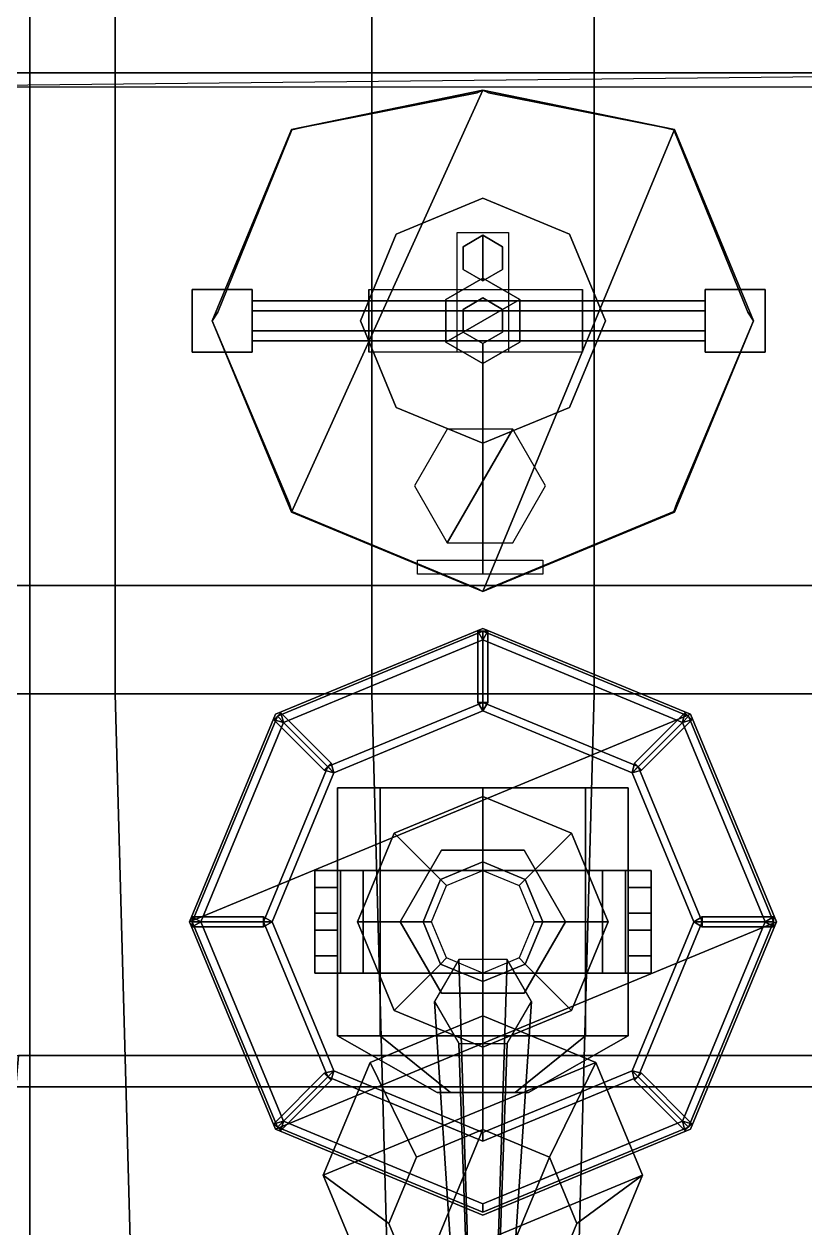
# Model space of a CAD drawing. Header units: millimetres. Extents: x -4.4 to 4.4, y -34.7 to 40.8.
# Drawn here: x -1.61 to 1.13, y 0.005 to 4.232 of the extents above; entities that cross this region are included whole.
import ezdxf

# ---------------------------------------------------------------- set-up
doc = ezdxf.new("R2010")
doc.units = ezdxf.units.MM
doc.layers.add('railings', color=6, linetype='Continuous')
doc.layers.add('superstructure', color=3, linetype='Continuous')

msp = doc.modelspace()

# ---------------------------------------------------------------- linework, layer by layer
for points in [[(-1.59, 9.69, 4.37), (-3.01, 9.69, 4.32), (-3.01, 1.88, 4.2), (-1.59, 1.88, 4.29)], [(-2.04, 9.69, -2.19), (-1.29, 9.69, -2.41), (-1.29, 1.88, -2.41), (-2.56, 1.88, -2.19)], [(-1.59, 1.88, 4.29), (1.59, 1.88, 4.29), (1.59, 9.69, 4.37), (-1.59, 9.69, 4.37)], [(-1.29, 9.69, -2.41), (-0.39, 9.69, -2.54), (-0.39, 1.88, -2.54), (-1.29, 1.88, -2.41)], [(0.39, 1.88, -2.54), (-0.39, 1.88, -2.54), (-0.39, 9.69, -2.54), (0.39, 9.69, -2.54)], [(1.29, 1.88, -2.41), (0.39, 1.88, -2.54), (0.39, 9.69, -2.54), (1.29, 9.69, -2.41)], [(-1.59, 1.88, 4.29), (-3.01, 1.88, 4.2), (-3.01, -2.51, 4.16), (-1.59, -2.51, 4.25)], [(-2.56, 1.88, -2.19), (-1.29, 1.88, -2.41), (-1.17, -2.51, -2.41), (-2.35, -2.51, -2.19)], [(-1.59, -2.51, 4.25), (1.59, -2.51, 4.25), (1.59, 1.88, 4.29), (-1.59, 1.88, 4.29)], [(-1.29, 1.88, -2.41), (-0.39, 1.88, -2.54), (-0.27, -2.51, -2.54), (-1.17, -2.51, -2.41)], [(-0.39, 1.88, -2.54), (0.39, 1.88, -2.54), (0.27, -2.51, -2.54), (-0.27, -2.51, -2.54)], [(1.17, -2.51, -2.41), (0.27, -2.51, -2.54), (0.39, 1.88, -2.54), (1.29, 1.88, -2.41)]]:
    msp.add_3dface(points)
at = {"layer": 'railings'}
for points in [[(-0.02, 3.99, 10.58), (-0.02, 3.99, 10.61), (-0.63, 3.87, 10.61), (-0.63, 3.87, 10.58)], [(-0.63, 3.87, 10.58), (-0.63, 3.87, 10.61), (-0.02, 3.99, 10.61), (-0.02, 3.99, 10.58)], [(-0.63, 3.87, 10.23), (-0.63, 3.87, 10.26), (-0.02, 3.99, 10.26), (-0.02, 3.99, 10.23)], [(-0.02, 3.99, 10.23), (-0.02, 3.99, 10.26), (-0.63, 3.87, 10.26), (-0.63, 3.87, 10.23)], [(-0.02, 3.99, 9.64), (0, 4, 9.64), (0, 4, 10.61), (-0.02, 3.99, 10.61)], [(-0.02, 3.99, 10.61), (0, 4, 10.61), (0, 4, 9.64), (-0.02, 3.99, 9.64)], [(0.02, 3.99, 10.61), (0, 4, 10.61), (0, 4, 9.64), (0.02, 3.99, 9.64)], [(0.02, 3.99, 9.64), (0, 4, 9.64), (0, 4, 10.61), (0.02, 3.99, 10.61)], [(0.02, 3.99, 10.23), (0.02, 3.99, 10.26), (0.63, 3.87, 10.26), (0.63, 3.87, 10.23)], [(0.63, 3.87, 10.23), (0.63, 3.87, 10.26), (0.02, 3.99, 10.26), (0.02, 3.99, 10.23)], [(0.63, 3.87, 10.58), (0.63, 3.87, 10.61), (0.02, 3.99, 10.61), (0.02, 3.99, 10.58)], [(0.02, 3.99, 10.58), (0.02, 3.99, 10.61), (0.63, 3.87, 10.61), (0.63, 3.87, 10.58)], [(-0.93, 3.22, 10.58), (-0.93, 3.22, 10.61), (-0.67, 3.86, 10.61), (-0.67, 3.86, 10.58)], [(-0.67, 3.86, 10.58), (-0.67, 3.86, 10.61), (-0.93, 3.22, 10.61), (-0.93, 3.22, 10.58)], [(-0.67, 3.86, 10.23), (-0.67, 3.86, 10.26), (-0.93, 3.22, 10.26), (-0.93, 3.22, 10.23)], [(-0.93, 3.22, 10.23), (-0.93, 3.22, 10.26), (-0.67, 3.86, 10.26), (-0.67, 3.86, 10.23)], [(-0.67, 3.86, 10.61), (-0.63, 3.87, 10.61), (-0.63, 3.87, 9.64), (-0.67, 3.86, 9.64)], [(-0.67, 3.86, 9.64), (-0.63, 3.87, 9.64), (-0.63, 3.87, 10.61), (-0.67, 3.86, 10.61)], [(0.67, 3.86, 9.64), (0.63, 3.87, 9.64), (0.63, 3.87, 10.61), (0.67, 3.86, 10.61)], [(0.67, 3.86, 10.61), (0.63, 3.87, 10.61), (0.63, 3.87, 9.64), (0.67, 3.86, 9.64)], [(0.93, 3.22, 10.23), (0.93, 3.22, 10.26), (0.67, 3.86, 10.26), (0.67, 3.86, 10.23)], [(0.67, 3.86, 10.23), (0.67, 3.86, 10.26), (0.93, 3.22, 10.26), (0.93, 3.22, 10.23)], [(0.67, 3.86, 10.58), (0.67, 3.86, 10.61), (0.93, 3.22, 10.61), (0.93, 3.22, 10.58)], [(0.93, 3.22, 10.58), (0.93, 3.22, 10.61), (0.67, 3.86, 10.61), (0.67, 3.86, 10.58)], [(-0.95, 3.19, 9.64), (-0.93, 3.22, 9.64), (-0.93, 3.22, 10.61), (-0.95, 3.19, 10.61)], [(-0.95, 3.19, 10.61), (-0.93, 3.22, 10.61), (-0.93, 3.22, 9.64), (-0.95, 3.19, 9.64)], [(0.95, 3.19, 10.61), (0.93, 3.22, 10.61), (0.93, 3.22, 9.64), (0.95, 3.19, 9.64)], [(0.95, 3.19, 9.64), (0.93, 3.22, 9.64), (0.93, 3.22, 10.61), (0.95, 3.19, 10.61)], [(-0.95, 3.19, 10.58), (-0.95, 3.19, 10.61), (-0.68, 2.55, 10.61), (-0.68, 2.55, 10.58)], [(-0.68, 2.55, 10.58), (-0.68, 2.55, 10.61), (-0.95, 3.19, 10.61), (-0.95, 3.19, 10.58)], [(-0.68, 2.55, 10.23), (-0.68, 2.55, 10.26), (-0.95, 3.19, 10.26), (-0.95, 3.19, 10.23)], [(-0.95, 3.19, 10.23), (-0.95, 3.19, 10.26), (-0.68, 2.55, 10.26), (-0.68, 2.55, 10.23)], [(0.95, 3.19, 10.23), (0.95, 3.19, 10.26), (0.68, 2.55, 10.26), (0.68, 2.55, 10.23)], [(0.68, 2.55, 10.23), (0.68, 2.55, 10.26), (0.95, 3.19, 10.26), (0.95, 3.19, 10.23)], [(0.68, 2.55, 10.58), (0.68, 2.55, 10.61), (0.95, 3.19, 10.61), (0.95, 3.19, 10.58)], [(0.95, 3.19, 10.58), (0.95, 3.19, 10.61), (0.68, 2.55, 10.61), (0.68, 2.55, 10.58)], [(-0.67, 2.52, 10.61), (-0.68, 2.55, 10.61), (-0.68, 2.55, 9.64), (-0.67, 2.52, 9.64)], [(-0.67, 2.52, 9.64), (-0.68, 2.55, 9.64), (-0.68, 2.55, 10.61), (-0.67, 2.52, 10.61)], [(0.67, 2.52, 9.64), (0.68, 2.55, 9.64), (0.68, 2.55, 10.61), (0.67, 2.52, 10.61)], [(0.67, 2.52, 10.61), (0.68, 2.55, 10.61), (0.68, 2.55, 9.64), (0.67, 2.52, 9.64)], [(-0.02, 2.25, 10.58), (-0.02, 2.25, 10.61), (-0.67, 2.52, 10.61), (-0.67, 2.52, 10.58)], [(-0.67, 2.52, 10.58), (-0.67, 2.52, 10.61), (-0.02, 2.25, 10.61), (-0.02, 2.25, 10.58)], [(-0.67, 2.52, 10.23), (-0.67, 2.52, 10.26), (-0.02, 2.25, 10.26), (-0.02, 2.25, 10.23)], [(-0.02, 2.25, 10.23), (-0.02, 2.25, 10.26), (-0.67, 2.52, 10.26), (-0.67, 2.52, 10.23)], [(0.02, 2.25, 10.23), (0.02, 2.25, 10.26), (0.67, 2.52, 10.26), (0.67, 2.52, 10.23)], [(0.67, 2.52, 10.23), (0.67, 2.52, 10.26), (0.02, 2.25, 10.26), (0.02, 2.25, 10.23)], [(0.67, 2.52, 10.58), (0.67, 2.52, 10.61), (0.02, 2.25, 10.61), (0.02, 2.25, 10.58)], [(0.02, 2.25, 10.58), (0.02, 2.25, 10.61), (0.67, 2.52, 10.61), (0.67, 2.52, 10.58)], [(0, 2.24, 10.61), (-0.02, 2.25, 10.61), (-0.02, 2.25, 9.64), (0, 2.24, 9.64)], [(0, 2.24, 9.64), (-0.02, 2.25, 9.64), (-0.02, 2.25, 10.61), (0, 2.24, 10.61)], [(0, 2.24, 9.64), (0.02, 2.25, 9.64), (0.02, 2.25, 10.61), (0, 2.24, 10.61)], [(0, 2.24, 10.61), (0.02, 2.25, 10.61), (0.02, 2.25, 9.64), (0, 2.24, 9.64)], [(2.43, 0.5, 9.51), (2.43, 0.5, 9.54), (-2.43, 0.5, 9.54), (-2.43, 0.5, 9.51)], [(-2.43, 0.5, 9.51), (-2.43, 0.5, 9.54), (2.43, 0.5, 9.54), (2.43, 0.5, 9.51)], [(-2.43, 0.5, 9.16), (-2.43, 0.5, 9.19), (2.43, 0.5, 9.19), (2.43, 0.5, 9.16)], [(2.43, 0.5, 9.16), (2.43, 0.5, 9.19), (-2.43, 0.5, 9.19), (-2.43, 0.5, 9.16)]]:
    msp.add_3dface(points, dxfattribs=at)
at = {"layer": 'superstructure'}
for points in [[(0.86, 6.16, 10.04), (-0.86, 6.16, 10.04), (-2.43, 4.06, 10.04), (2.43, 4.06, 10.04)], [(-2.43, 4.06, 10.04), (-0.86, 6.16, 10.04), (-0.86, 6.16, 4.13), (-2.43, 4.06, 4.13)], [(2.43, 4.06, 4.13), (0.86, 6.16, 4.13), (0.86, 6.16, 10.04), (2.43, 4.06, 10.04)], [(2.38, 4.06, 10.04), (-2.38, 4.06, 10.04), (-2.38, 4.06, 8.54), (2.38, 4.06, 8.54)], [(-2.38, 4.01, 8.54), (2.43, 4.06, 8.49), (2.38, 4.06, 8.54), (-2.38, 4.06, 8.54)], [(3.32, 4.01, 8.54), (-3.32, 4.01, 8.54), (-3.32, 2.26, 8.54), (3.32, 2.26, 8.54)], [(-0.6718, 2.5182, 9.64), (0, 4, 9.64), (-0.6718, 3.8618, 9.64), (-0.95, 3.19, 9.64)], [(0, 4, 9.54), (-0.6718, 3.8618, 9.54), (-0.6718, 3.8618, 9.64), (0, 4, 9.64)], [(0, 2.24, 9.64), (0.6718, 3.8618, 9.64), (0, 4, 9.64), (-0.6718, 2.5182, 9.64)], [(0.6718, 3.8618, 9.54), (0, 4, 9.54), (0, 4, 9.64), (0.6718, 3.8618, 9.64)], [(-0.6718, 3.8618, 9.54), (-0.95, 3.19, 9.54), (-0.95, 3.19, 9.64), (-0.6718, 3.8618, 9.64)], [(0.6718, 2.5182, 9.64), (0.95, 3.19, 9.64), (0.6718, 3.8618, 9.64), (0, 2.24, 9.64)], [(0.95, 3.19, 9.54), (0.6718, 3.8618, 9.54), (0.6718, 3.8618, 9.64), (0.95, 3.19, 9.64)], [(0, 3.62, 8.54), (-0.3041, 3.4941, 8.54), (-0.3041, 3.4941, 9.54), (0, 3.62, 9.54)], [(0.3041, 3.4941, 8.54), (0, 3.62, 8.54), (0, 3.62, 9.54), (0.3041, 3.4941, 9.54)], [(-0.3041, 3.4941, 8.54), (-0.43, 3.19, 8.54), (-0.43, 3.19, 9.54), (-0.3041, 3.4941, 9.54)], [(-0.09, 3.5, 10.39), (0.09, 3.5, 10.39), (0.09, 3.08, 10.39), (-0.09, 3.08, 10.39)], [(-0.09, 3.5, 10.6), (0.09, 3.5, 10.6), (0.09, 3.08, 10.6), (-0.09, 3.08, 10.6)], [(-0.0693, 3.37, 10.3), (-0.0693, 3.45, 10.3), (0, 3.49, 10.3), (0, 3.33, 10.3)], [(-0.0693, 3.45, 10.71), (-0.0693, 3.37, 10.71), (0, 3.33, 10.71), (0, 3.49, 10.71)], [(0, 3.49, 10.3), (-0.0693, 3.45, 10.3), (-0.0693, 3.45, 10.71), (0, 3.49, 10.71)], [(0, 3.33, 10.3), (0, 3.49, 10.3), (0.0693, 3.45, 10.3), (0.0693, 3.37, 10.3)], [(0, 3.49, 10.71), (0, 3.33, 10.71), (0.0693, 3.37, 10.71), (0.0693, 3.45, 10.71)], [(0.0693, 3.45, 10.3), (0, 3.49, 10.3), (0, 3.49, 10.71), (0.0693, 3.45, 10.71)], [(0.43, 3.19, 8.54), (0.3041, 3.4941, 8.54), (0.3041, 3.4941, 9.54), (0.43, 3.19, 9.54)], [(-0.0693, 3.45, 10.3), (-0.0693, 3.37, 10.3), (-0.0693, 3.37, 10.71), (-0.0693, 3.45, 10.71)], [(0.0693, 3.37, 10.3), (0.0693, 3.45, 10.3), (0.0693, 3.45, 10.71), (0.0693, 3.37, 10.71)], [(0, 3.34, 9.64), (-0.1299, 3.265, 9.64), (-0.1299, 3.265, 9.97), (0, 3.34, 9.97)], [(-0.1299, 3.115, 9.97), (0.1299, 3.265, 9.97), (0, 3.34, 9.97), (-0.1299, 3.265, 9.97)], [(-0.0693, 3.37, 10.3), (0, 3.33, 10.3), (0, 3.33, 10.71), (-0.0693, 3.37, 10.71)], [(0, 3.33, 10.3), (0.0693, 3.37, 10.3), (0.0693, 3.37, 10.71), (0, 3.33, 10.71)], [(0.1299, 3.265, 9.64), (0, 3.34, 9.64), (0, 3.34, 9.97), (0.1299, 3.265, 9.97)], [(-1.02, 3.08, 11.17), (-1.02, 3.3, 11.17), (-1.02, 3.3, 10.95), (-1.02, 3.08, 10.95)], [(-0.81, 3.08, 11.17), (-0.81, 3.3, 11.17), (-1.02, 3.3, 11.17), (-1.02, 3.08, 11.17)], [(-1.02, 3.3, 10.95), (-0.81, 3.3, 10.95), (-0.81, 3.08, 10.95), (-1.02, 3.08, 10.95)], [(-1.02, 3.3, 11.17), (-0.81, 3.3, 11.17), (-0.81, 3.3, 10.95), (-1.02, 3.3, 10.95)], [(-0.81, 3.08, 10.95), (-0.81, 3.3, 10.95), (-0.81, 3.3, 11.17), (-0.81, 3.08, 11.17)], [(-0.4, 3.3, 10.77), (0.35, 3.3, 10.77), (0.35, 3.08, 10.77), (-0.4, 3.08, 10.77)], [(-0.4, 3.3, 10.77), (-0.4, 3.3, 11.22), (-0.4, 3.08, 11.22), (-0.4, 3.08, 10.77)], [(0.35, 3.3, 10.77), (0.35, 3.3, 11.22), (0.35, 3.08, 11.22), (0.35, 3.08, 10.77)], [(0.78, 3.3, 10.95), (0.99, 3.3, 10.95), (0.99, 3.08, 10.95), (0.78, 3.08, 10.95)], [(0.78, 3.08, 11.17), (0.78, 3.3, 11.17), (0.78, 3.3, 10.95), (0.78, 3.08, 10.95)], [(0.99, 3.08, 11.17), (0.99, 3.3, 11.17), (0.78, 3.3, 11.17), (0.78, 3.08, 11.17)], [(0.78, 3.3, 11.17), (0.99, 3.3, 11.17), (0.99, 3.3, 10.95), (0.78, 3.3, 10.95)], [(0.99, 3.08, 10.95), (0.99, 3.3, 10.95), (0.99, 3.3, 11.17), (0.99, 3.08, 11.17)], [(-0.81, 3.225, 10.9994), (-0.81, 3.26, 11.06), (0.78, 3.26, 11.06), (0.78, 3.225, 10.9994)], [(-0.81, 3.26, 11.06), (-0.81, 3.225, 11.1206), (0.78, 3.225, 11.1206), (0.78, 3.26, 11.06)], [(-0.1299, 3.265, 9.64), (-0.1299, 3.115, 9.64), (-0.1299, 3.115, 9.97), (-0.1299, 3.265, 9.97)], [(0, 3.04, 9.97), (0.1299, 3.115, 9.97), (0.1299, 3.265, 9.97), (-0.1299, 3.115, 9.97)], [(0, 3.27, 9.97), (-0.0693, 3.23, 9.97), (-0.0693, 3.23, 10.77), (0, 3.27, 10.77)], [(0.0693, 3.23, 9.97), (0, 3.27, 9.97), (0, 3.27, 10.77), (0.0693, 3.23, 10.77)], [(0.1299, 3.115, 9.64), (0.1299, 3.265, 9.64), (0.1299, 3.265, 9.97), (0.1299, 3.115, 9.97)], [(-0.81, 3.155, 10.9994), (-0.81, 3.225, 10.9994), (0.78, 3.225, 10.9994), (0.78, 3.155, 10.9994)], [(-0.81, 3.225, 11.1206), (-0.81, 3.155, 11.1206), (0.78, 3.155, 11.1206), (0.78, 3.225, 11.1206)], [(-0.0693, 3.23, 9.97), (-0.0693, 3.15, 9.97), (-0.0693, 3.15, 10.77), (-0.0693, 3.23, 10.77)], [(0.0693, 3.15, 9.97), (0.0693, 3.23, 9.97), (0.0693, 3.23, 10.77), (0.0693, 3.15, 10.77)], [(-0.95, 3.19, 9.54), (-0.6718, 2.5182, 9.54), (-0.6718, 2.5182, 9.64), (-0.95, 3.19, 9.64)], [(-0.43, 3.19, 8.54), (-0.3041, 2.8859, 8.54), (-0.3041, 2.8859, 9.54), (-0.43, 3.19, 9.54)], [(0.3041, 2.8859, 8.54), (0.43, 3.19, 8.54), (0.43, 3.19, 9.54), (0.3041, 2.8859, 9.54)], [(0.6718, 2.5182, 9.54), (0.95, 3.19, 9.54), (0.95, 3.19, 9.64), (0.6718, 2.5182, 9.64)], [(-0.81, 3.12, 11.06), (-0.81, 3.155, 10.9994), (0.78, 3.155, 10.9994), (0.78, 3.12, 11.06)], [(-0.81, 3.155, 11.1206), (-0.81, 3.12, 11.06), (0.78, 3.12, 11.06), (0.78, 3.155, 11.1206)], [(-0.0693, 3.15, 9.97), (0, 3.11, 9.97), (0, 3.11, 10.77), (-0.0693, 3.15, 10.77)], [(0, 3.11, 9.97), (0.0693, 3.15, 9.97), (0.0693, 3.15, 10.77), (0, 3.11, 10.77)], [(-0.1299, 3.115, 9.64), (0, 3.04, 9.64), (0, 3.04, 9.97), (-0.1299, 3.115, 9.97)], [(0, 3.04, 9.64), (0.1299, 3.115, 9.64), (0.1299, 3.115, 9.97), (0, 3.04, 9.97)], [(0, 3.11, 10.12), (0, 3.02, 10.12), (0, 3.02, 10.05), (0, 3.11, 10.05)], [(-1.02, 3.08, 10.95), (-0.81, 3.08, 10.95), (-0.81, 3.08, 11.17), (-1.02, 3.08, 11.17)], [(0.78, 3.08, 10.95), (0.99, 3.08, 10.95), (0.99, 3.08, 11.17), (0.78, 3.08, 11.17)], [(0, 3.02, 10.12), (0, 2.69, 10.23), (0, 2.6, 10.23), (0, 3.02, 10.05)], [(-0.3041, 2.8859, 8.54), (0, 2.76, 8.54), (0, 2.76, 9.54), (-0.3041, 2.8859, 9.54)], [(0, 2.76, 8.54), (0.3041, 2.8859, 8.54), (0.3041, 2.8859, 9.54), (0, 2.76, 9.54)], [(-0.125, 2.8092, 10.23), (-0.24, 2.61, 10.23), (-0.125, 2.4108, 10.23), (0.105, 2.8092, 10.23)], [(0.105, 2.8092, 10.23), (-0.125, 2.4108, 10.23), (0.105, 2.4108, 10.23), (0.22, 2.61, 10.23)], [(0, 2.6, 10.23), (0, 2.35, 10.23), (0, 2.31, 10.21), (0, 2.67, 10.2)], [(-0.6718, 2.5182, 9.54), (0, 2.24, 9.54), (0, 2.24, 9.64), (-0.6718, 2.5182, 9.64)], [(0, 2.24, 9.54), (0.6718, 2.5182, 9.54), (0.6718, 2.5182, 9.64), (0, 2.24, 9.64)], [(0.21, 2.3, 10.73), (-0.23, 2.3, 10.73), (-0.23, 2.35, 10.45), (0.21, 2.35, 10.45)], [(0, 2.35, 10.23), (0, 2.35, 10.45), (0, 2.3, 10.73), (0, 2.31, 10.21)], [(3.37, 2.26, 8.54), (-3.37, 2.26, 8.54), (-2.43, 0.5, 8.54), (2.43, 0.5, 8.54)], [(-1.03, 1.08, 11.52), (0.7283, 1.8083, 11.52), (0, 2.11, 11.52), (-0.7283, 1.8083, 11.52)], [(0, 2.11, 11.42), (-0.7283, 1.8083, 11.42), (-0.7283, 1.8083, 11.52), (0, 2.11, 11.52)], [(-0.7212, 1.8012, 12.47), (-0.7, 1.78, 12.4873), (0, 2.07, 12.4873), (0, 2.1, 12.47)], [(-0.7, 1.78, 12.4527), (-0.7212, 1.8012, 12.47), (0, 2.1, 12.47), (0, 2.07, 12.4527)], [(-0.7212, 1.8012, 12.07), (-0.7, 1.78, 12.0873), (0, 2.07, 12.0873), (0, 2.1, 12.07)], [(-0.7, 1.78, 12.0527), (-0.7212, 1.8012, 12.07), (0, 2.1, 12.07), (0, 2.07, 12.0527)], [(0.0173, 1.85, 11.78), (-0.0173, 1.85, 11.78), (-0.0173, 2.1, 12.07), (0.0173, 2.1, 12.07)], [(-0.0173, 1.85, 11.78), (0, 1.82, 11.78), (0, 2.07, 12.07), (-0.0173, 2.1, 12.07)], [(0.0173, 2.1, 12.07), (-0.0173, 2.1, 12.07), (-0.0173, 2.1, 12.47), (0.0173, 2.1, 12.47)], [(-0.0173, 2.1, 12.07), (0, 2.07, 12.07), (0, 2.07, 12.47), (-0.0173, 2.1, 12.47)], [(0.7283, 1.8083, 11.42), (0, 2.11, 11.42), (0, 2.11, 11.52), (0.7283, 1.8083, 11.52)], [(0, 2.1, 12.47), (0, 2.07, 12.4873), (0.7, 1.78, 12.4873), (0.7212, 1.8012, 12.47)], [(0, 2.07, 12.4527), (0, 2.1, 12.47), (0.7212, 1.8012, 12.47), (0.7, 1.78, 12.4527)], [(0, 2.1, 12.07), (0, 2.07, 12.0873), (0.7, 1.78, 12.0873), (0.7212, 1.8012, 12.07)], [(0, 2.07, 12.0527), (0, 2.1, 12.07), (0.7212, 1.8012, 12.07), (0.7, 1.78, 12.0527)], [(0, 1.82, 11.78), (0.0173, 1.85, 11.78), (0.0173, 2.1, 12.07), (0, 2.07, 12.07)], [(0, 2.07, 12.07), (0.0173, 2.1, 12.07), (0.0173, 2.1, 12.47), (0, 2.07, 12.47)], [(-0.7, 1.78, 12.4873), (-0.7, 1.78, 12.4527), (0, 2.07, 12.4527), (0, 2.07, 12.4873)], [(-0.7, 1.78, 12.0873), (-0.7, 1.78, 12.0527), (0, 2.07, 12.0527), (0, 2.07, 12.0873)], [(0, 2.07, 12.4873), (0, 2.07, 12.4527), (0.7, 1.78, 12.4527), (0.7, 1.78, 12.4873)], [(0, 2.07, 12.0873), (0, 2.07, 12.0527), (0.7, 1.78, 12.0527), (0.7, 1.78, 12.0873)], [(-0.5445, 1.6245, 11.78), (-0.5233, 1.6033, 11.7973), (0, 1.82, 11.7973), (0, 1.85, 11.78)], [(-0.5233, 1.6033, 11.7627), (-0.5445, 1.6245, 11.78), (0, 1.85, 11.78), (0, 1.82, 11.7627)], [(-0.5233, 1.6033, 11.7973), (-0.5233, 1.6033, 11.7627), (0, 1.82, 11.7627), (0, 1.82, 11.7973)], [(0.0173, 1.85, 11.52), (-0.0173, 1.85, 11.52), (-0.0173, 1.85, 11.78), (0.0173, 1.85, 11.78)], [(-0.0173, 1.85, 11.52), (0, 1.82, 11.52), (0, 1.82, 11.78), (-0.0173, 1.85, 11.78)], [(0, 1.85, 11.78), (0, 1.82, 11.7973), (0.5233, 1.6033, 11.7973), (0.5445, 1.6245, 11.78)], [(0, 1.82, 11.7627), (0, 1.85, 11.78), (0.5445, 1.6245, 11.78), (0.5233, 1.6033, 11.7627)], [(0, 1.82, 11.52), (0.0173, 1.85, 11.52), (0.0173, 1.85, 11.78), (0, 1.82, 11.78)], [(0, 1.82, 11.7973), (0, 1.82, 11.7627), (0.5233, 1.6033, 11.7627), (0.5233, 1.6033, 11.7973)], [(-0.7283, 1.8083, 11.42), (-1.03, 1.08, 11.42), (-1.03, 1.08, 11.52), (-0.7283, 1.8083, 11.52)], [(-0.7283, 0.3517, 11.52), (1.03, 1.08, 11.52), (0.7283, 1.8083, 11.52), (-1.03, 1.08, 11.52)], [(-1.02, 1.08, 12.47), (-0.99, 1.08, 12.4873), (-0.7, 1.78, 12.4873), (-0.7212, 1.8012, 12.47)], [(-0.99, 1.08, 12.4527), (-1.02, 1.08, 12.47), (-0.7212, 1.8012, 12.47), (-0.7, 1.78, 12.4527)], [(-1.02, 1.08, 12.07), (-0.99, 1.08, 12.0873), (-0.7, 1.78, 12.0873), (-0.7212, 1.8012, 12.07)], [(-0.99, 1.08, 12.0527), (-1.02, 1.08, 12.07), (-0.7212, 1.8012, 12.07), (-0.7, 1.78, 12.0527)], [(-0.99, 1.08, 12.4873), (-0.99, 1.08, 12.4527), (-0.7, 1.78, 12.4527), (-0.7, 1.78, 12.4873)], [(-0.99, 1.08, 12.0873), (-0.99, 1.08, 12.0527), (-0.7, 1.78, 12.0527), (-0.7, 1.78, 12.0873)], [(-0.5322, 1.6367, 11.78), (-0.5567, 1.6122, 11.78), (-0.7335, 1.789, 12.07), (-0.709, 1.8135, 12.07)], [(-0.709, 1.8135, 12.07), (-0.7335, 1.789, 12.07), (-0.7335, 1.789, 12.47), (-0.709, 1.8135, 12.47)], [(-0.5567, 1.6122, 11.78), (-0.5233, 1.6033, 11.78), (-0.7, 1.78, 12.07), (-0.7335, 1.789, 12.07)], [(-0.7335, 1.789, 12.07), (-0.7, 1.78, 12.07), (-0.7, 1.78, 12.47), (-0.7335, 1.789, 12.47)], [(-0.5233, 1.6033, 11.78), (-0.5322, 1.6367, 11.78), (-0.709, 1.8135, 12.07), (-0.7, 1.78, 12.07)], [(-0.7, 1.78, 12.07), (-0.709, 1.8135, 12.07), (-0.709, 1.8135, 12.47), (-0.7, 1.78, 12.47)], [(0.5322, 1.6367, 11.78), (0.5233, 1.6033, 11.78), (0.7, 1.78, 12.07), (0.709, 1.8135, 12.07)], [(0.5233, 1.6033, 11.78), (0.5567, 1.6122, 11.78), (0.7335, 1.789, 12.07), (0.7, 1.78, 12.07)], [(0.5567, 1.6122, 11.78), (0.5322, 1.6367, 11.78), (0.709, 1.8135, 12.07), (0.7335, 1.789, 12.07)], [(0.709, 1.8135, 12.07), (0.7, 1.78, 12.07), (0.7, 1.78, 12.47), (0.709, 1.8135, 12.47)], [(0.7212, 1.8012, 12.47), (0.7, 1.78, 12.4873), (0.99, 1.08, 12.4873), (1.02, 1.08, 12.47)], [(0.7, 1.78, 12.4527), (0.7212, 1.8012, 12.47), (1.02, 1.08, 12.47), (0.99, 1.08, 12.4527)], [(0.7212, 1.8012, 12.07), (0.7, 1.78, 12.0873), (0.99, 1.08, 12.0873), (1.02, 1.08, 12.07)], [(0.7, 1.78, 12.0527), (0.7212, 1.8012, 12.07), (1.02, 1.08, 12.07), (0.99, 1.08, 12.0527)], [(0.7, 1.78, 12.07), (0.7335, 1.789, 12.07), (0.7335, 1.789, 12.47), (0.7, 1.78, 12.47)], [(0.7, 1.78, 12.4873), (0.7, 1.78, 12.4527), (0.99, 1.08, 12.4527), (0.99, 1.08, 12.4873)], [(0.7, 1.78, 12.0873), (0.7, 1.78, 12.0527), (0.99, 1.08, 12.0527), (0.99, 1.08, 12.0873)], [(0.7335, 1.789, 12.07), (0.709, 1.8135, 12.07), (0.709, 1.8135, 12.47), (0.7335, 1.789, 12.47)], [(1.03, 1.08, 11.42), (0.7283, 1.8083, 11.42), (0.7283, 1.8083, 11.52), (1.03, 1.08, 11.52)], [(-0.77, 1.08, 11.78), (-0.74, 1.08, 11.7973), (-0.5233, 1.6033, 11.7973), (-0.5445, 1.6245, 11.78)], [(-0.74, 1.08, 11.7627), (-0.77, 1.08, 11.78), (-0.5445, 1.6245, 11.78), (-0.5233, 1.6033, 11.7627)], [(-0.5322, 1.6367, 11.52), (-0.5567, 1.6122, 11.52), (-0.5567, 1.6122, 11.78), (-0.5322, 1.6367, 11.78)], [(-0.5567, 1.6122, 11.52), (-0.5233, 1.6033, 11.52), (-0.5233, 1.6033, 11.78), (-0.5567, 1.6122, 11.78)], [(-0.5233, 1.6033, 11.52), (-0.5322, 1.6367, 11.52), (-0.5322, 1.6367, 11.78), (-0.5233, 1.6033, 11.78)], [(0.5322, 1.6367, 11.52), (0.5233, 1.6033, 11.52), (0.5233, 1.6033, 11.78), (0.5322, 1.6367, 11.78)], [(0.5445, 1.6245, 11.78), (0.5233, 1.6033, 11.7973), (0.74, 1.08, 11.7973), (0.77, 1.08, 11.78)], [(0.5233, 1.6033, 11.7627), (0.5445, 1.6245, 11.78), (0.77, 1.08, 11.78), (0.74, 1.08, 11.7627)], [(0.5233, 1.6033, 11.52), (0.5567, 1.6122, 11.52), (0.5567, 1.6122, 11.78), (0.5233, 1.6033, 11.78)], [(0.5567, 1.6122, 11.52), (0.5322, 1.6367, 11.52), (0.5322, 1.6367, 11.78), (0.5567, 1.6122, 11.78)], [(-0.74, 1.08, 11.7973), (-0.74, 1.08, 11.7627), (-0.5233, 1.6033, 11.7627), (-0.5233, 1.6033, 11.7973)], [(0.5233, 1.6033, 11.7973), (0.5233, 1.6033, 11.7627), (0.74, 1.08, 11.7627), (0.74, 1.08, 11.7973)], [(-0.51, 0.68, 12.67), (-0.3606, 0.68, 13.0306), (-0.3606, 1.55, 13.0306), (-0.51, 1.55, 12.67)], [(-0.3606, 0.68, 12.3094), (-0.51, 0.68, 12.67), (-0.51, 1.55, 12.67), (-0.3606, 1.55, 12.3094)], [(-0.3606, 1.55, 13.0306), (0.51, 1.55, 12.67), (0.3606, 1.55, 12.3094), (-0.51, 1.55, 12.67)], [(-0.51, 1.55, 12.67), (0.3606, 1.55, 12.3094), (0, 1.55, 12.16), (-0.3606, 1.55, 12.3094)], [(-0.3606, 0.68, 13.0306), (0, 0.68, 13.18), (0, 1.55, 13.18), (-0.3606, 1.55, 13.0306)], [(0, 0.68, 12.16), (-0.3606, 0.68, 12.3094), (-0.3606, 1.55, 12.3094), (0, 1.55, 12.16)], [(0, 1.55, 13.18), (0.3606, 1.55, 13.0306), (0.51, 1.55, 12.67), (-0.3606, 1.55, 13.0306)], [(0, 0.68, 13.18), (0.3606, 0.68, 13.0306), (0.3606, 1.55, 13.0306), (0, 1.55, 13.18)], [(0.3606, 0.68, 12.3094), (0, 0.68, 12.16), (0, 1.55, 12.16), (0.3606, 1.55, 12.3094)], [(0.3606, 0.68, 13.0306), (0.51, 0.68, 12.67), (0.51, 1.55, 12.67), (0.3606, 1.55, 13.0306)], [(0.51, 0.68, 12.67), (0.3606, 0.68, 12.3094), (0.3606, 1.55, 12.3094), (0.51, 1.55, 12.67)], [(0, 1.52, 11.7), (-0.3111, 1.3911, 11.7), (-0.1485, 1.2285, 11.87), (0, 1.29, 11.87)], [(0, 1.52, 11.52), (-0.3111, 1.3911, 11.52), (-0.3111, 1.3911, 11.7), (0, 1.52, 11.7)], [(0.3111, 1.3911, 11.7), (0, 1.52, 11.7), (0, 1.29, 11.87), (0.1485, 1.2285, 11.87)], [(0.3111, 1.3911, 11.52), (0, 1.52, 11.52), (0, 1.52, 11.7), (0.3111, 1.3911, 11.7)], [(-0.3111, 1.3911, 11.7), (-0.44, 1.08, 11.7), (-0.21, 1.08, 11.87), (-0.1485, 1.2285, 11.87)], [(-0.3111, 1.3911, 11.52), (-0.44, 1.08, 11.52), (-0.44, 1.08, 11.7), (-0.3111, 1.3911, 11.7)], [(0.44, 1.08, 11.7), (0.3111, 1.3911, 11.7), (0.1485, 1.2285, 11.87), (0.21, 1.08, 11.87)], [(0.44, 1.08, 11.52), (0.3111, 1.3911, 11.52), (0.3111, 1.3911, 11.7), (0.44, 1.08, 11.7)], [(-0.145, 1.3311, 8.54), (-0.29, 1.08, 8.54), (-0.29, 1.08, 11.42), (-0.145, 1.3311, 11.42)], [(0.145, 1.3311, 8.54), (-0.145, 1.3311, 8.54), (-0.145, 1.3311, 11.42), (0.145, 1.3311, 11.42)], [(0.29, 1.08, 8.54), (0.145, 1.3311, 8.54), (0.145, 1.3311, 11.42), (0.29, 1.08, 11.42)], [(0, 1.29, 11.87), (-0.1485, 1.2285, 11.87), (-0.1273, 1.2073, 11.97), (0, 1.26, 11.97)], [(0.1485, 1.2285, 11.87), (0, 1.29, 11.87), (0, 1.26, 11.97), (0.1273, 1.2073, 11.97)], [(-0.51, 1.26, 12.3), (-0.59, 1.26, 12.3), (-0.59, 1.2, 12.67), (-0.51, 1.2, 12.67)], [(-0.59, 0.96, 12.67), (-0.59, 1.2, 12.67), (-0.59, 1.26, 12.3), (-0.59, 0.9, 12.3)], [(-0.42, 1.26, 12.05), (-0.5, 1.26, 12.05), (-0.59, 1.26, 12.3), (-0.51, 1.26, 12.3)], [(-0.59, 0.9, 12.3), (-0.59, 1.26, 12.3), (-0.5, 1.26, 12.05), (-0.5, 0.9, 12.05)], [(-0.51, 0.9, 12.3), (-0.51, 1.26, 12.3), (-0.51, 1.2, 12.67), (-0.51, 0.96, 12.67)], [(-0.42, 0.9, 12.05), (-0.42, 1.26, 12.05), (-0.51, 1.26, 12.3), (-0.51, 0.9, 12.3)], [(0.5, 1.26, 12.05), (0.5, 1.26, 11.97), (-0.5, 1.26, 11.97), (-0.5, 1.26, 12.05)], [(-0.5, 1.26, 12.05), (-0.5, 1.26, 11.97), (-0.5, 0.9, 11.97), (-0.5, 0.9, 12.05)], [(-0.5, 0.9, 11.97), (-0.5, 1.26, 11.97), (0.5, 1.26, 11.97), (0.5, 0.9, 11.97)], [(0.42, 0.9, 12.05), (0.42, 1.26, 12.05), (-0.42, 1.26, 12.05), (-0.42, 0.9, 12.05)], [(-0.1485, 1.2285, 11.87), (-0.21, 1.08, 11.87), (-0.18, 1.08, 11.97), (-0.1273, 1.2073, 11.97)], [(0.21, 1.08, 11.87), (0.1485, 1.2285, 11.87), (0.1273, 1.2073, 11.97), (0.18, 1.08, 11.97)], [(0.51, 1.26, 12.3), (0.59, 1.26, 12.3), (0.5, 1.26, 12.05), (0.42, 1.26, 12.05)], [(0.42, 1.26, 12.05), (0.42, 0.9, 12.05), (0.51, 0.9, 12.3), (0.51, 1.26, 12.3)], [(0.5, 0.9, 11.97), (0.5, 1.26, 11.97), (0.5, 1.26, 12.05), (0.5, 0.9, 12.05)], [(0.59, 1.26, 12.3), (0.59, 0.9, 12.3), (0.5, 0.9, 12.05), (0.5, 1.26, 12.05)], [(0.51, 1.2, 12.67), (0.59, 1.2, 12.67), (0.59, 1.26, 12.3), (0.51, 1.26, 12.3)], [(0.51, 1.26, 12.3), (0.51, 0.9, 12.3), (0.51, 0.96, 12.67), (0.51, 1.2, 12.67)], [(0.59, 1.2, 12.67), (0.59, 0.96, 12.67), (0.59, 0.9, 12.3), (0.59, 1.26, 12.3)], [(-0.59, 1.2, 12.67), (-0.59, 0.96, 12.67), (-0.59, 1.05, 12.8), (-0.59, 1.11, 12.8)], [(-0.51, 1.2, 12.67), (-0.59, 1.2, 12.67), (-0.59, 1.11, 12.8), (-0.51, 1.11, 12.8)], [(-0.51, 1.11, 12.8), (-0.51, 1.05, 12.8), (-0.51, 0.96, 12.67), (-0.51, 1.2, 12.67)], [(0.51, 1.11, 12.8), (0.59, 1.11, 12.8), (0.59, 1.2, 12.67), (0.51, 1.2, 12.67)], [(0.51, 1.05, 12.8), (0.51, 1.11, 12.8), (0.51, 1.2, 12.67), (0.51, 0.96, 12.67)], [(0.59, 0.96, 12.67), (0.59, 1.2, 12.67), (0.59, 1.11, 12.8), (0.59, 1.05, 12.8)], [(-0.59, 1.11, 12.8), (-0.59, 1.05, 12.8), (-0.51, 1.05, 12.8), (-0.51, 1.11, 12.8)], [(0.59, 1.05, 12.8), (0.59, 1.11, 12.8), (0.51, 1.11, 12.8), (0.51, 1.05, 12.8)], [(-1.03, 1.08, 11.42), (-0.7283, 0.3517, 11.42), (-0.7283, 0.3517, 11.52), (-1.03, 1.08, 11.52)], [(-0.74, 1.08, 11.78), (-0.77, 1.0973, 11.78), (-1.02, 1.0973, 12.07), (-0.99, 1.08, 12.07)], [(-0.77, 1.0973, 11.78), (-0.77, 1.0627, 11.78), (-1.02, 1.0627, 12.07), (-1.02, 1.0973, 12.07)], [(-0.99, 1.08, 12.07), (-1.02, 1.0973, 12.07), (-1.02, 1.0973, 12.47), (-0.99, 1.08, 12.47)], [(-1.02, 1.0973, 12.07), (-1.02, 1.0627, 12.07), (-1.02, 1.0627, 12.47), (-1.02, 1.0973, 12.47)], [(-0.7212, 0.3588, 12.47), (-0.7, 0.38, 12.4873), (-0.99, 1.08, 12.4873), (-1.02, 1.08, 12.47)], [(-0.7, 0.38, 12.4527), (-0.7212, 0.3588, 12.47), (-1.02, 1.08, 12.47), (-0.99, 1.08, 12.4527)], [(-0.7212, 0.3588, 12.07), (-0.7, 0.38, 12.0873), (-0.99, 1.08, 12.0873), (-1.02, 1.08, 12.07)], [(-0.7, 0.38, 12.0527), (-0.7212, 0.3588, 12.07), (-1.02, 1.08, 12.07), (-0.99, 1.08, 12.0527)], [(-0.77, 1.0627, 11.78), (-0.74, 1.08, 11.78), (-0.99, 1.08, 12.07), (-1.02, 1.0627, 12.07)], [(-1.02, 1.0627, 12.07), (-0.99, 1.08, 12.07), (-0.99, 1.08, 12.47), (-1.02, 1.0627, 12.47)], [(-0.7, 0.38, 12.4873), (-0.7, 0.38, 12.4527), (-0.99, 1.08, 12.4527), (-0.99, 1.08, 12.4873)], [(-0.7, 0.38, 12.0873), (-0.7, 0.38, 12.0527), (-0.99, 1.08, 12.0527), (-0.99, 1.08, 12.0873)], [(-0.74, 1.08, 11.52), (-0.77, 1.0973, 11.52), (-0.77, 1.0973, 11.78), (-0.74, 1.08, 11.78)], [(-0.77, 1.0973, 11.52), (-0.77, 1.0627, 11.52), (-0.77, 1.0627, 11.78), (-0.77, 1.0973, 11.78)], [(-0.5445, 0.5355, 11.78), (-0.5233, 0.5567, 11.7973), (-0.74, 1.08, 11.7973), (-0.77, 1.08, 11.78)], [(-0.5233, 0.5567, 11.7627), (-0.5445, 0.5355, 11.78), (-0.77, 1.08, 11.78), (-0.74, 1.08, 11.7627)], [(-0.77, 1.0627, 11.52), (-0.74, 1.08, 11.52), (-0.74, 1.08, 11.78), (-0.77, 1.0627, 11.78)], [(-0.5233, 0.5567, 11.7973), (-0.5233, 0.5567, 11.7627), (-0.74, 1.08, 11.7627), (-0.74, 1.08, 11.7973)], [(0, 0.05, 11.52), (0.7283, 0.3517, 11.52), (1.03, 1.08, 11.52), (-0.7283, 0.3517, 11.52)], [(-0.44, 1.08, 11.7), (-0.3111, 0.7689, 11.7), (-0.1485, 0.9315, 11.87), (-0.21, 1.08, 11.87)], [(-0.44, 1.08, 11.52), (-0.3111, 0.7689, 11.52), (-0.3111, 0.7689, 11.7), (-0.44, 1.08, 11.7)], [(-0.29, 1.08, 8.54), (-0.145, 0.8289, 8.54), (-0.145, 0.8289, 11.42), (-0.29, 1.08, 11.42)], [(-0.21, 1.08, 11.87), (-0.1485, 0.9315, 11.87), (-0.1273, 0.9527, 11.97), (-0.18, 1.08, 11.97)], [(0.1485, 0.9315, 11.87), (0.21, 1.08, 11.87), (0.18, 1.08, 11.97), (0.1273, 0.9527, 11.97)], [(0.145, 0.8289, 8.54), (0.29, 1.08, 8.54), (0.29, 1.08, 11.42), (0.145, 0.8289, 11.42)], [(0.3111, 0.7689, 11.7), (0.44, 1.08, 11.7), (0.21, 1.08, 11.87), (0.1485, 0.9315, 11.87)], [(0.3111, 0.7689, 11.52), (0.44, 1.08, 11.52), (0.44, 1.08, 11.7), (0.3111, 0.7689, 11.7)], [(0.77, 1.08, 11.78), (0.74, 1.08, 11.7973), (0.5233, 0.5567, 11.7973), (0.5445, 0.5355, 11.78)], [(0.74, 1.08, 11.7973), (0.74, 1.08, 11.7627), (0.5233, 0.5567, 11.7627), (0.5233, 0.5567, 11.7973)], [(0.74, 1.08, 11.7627), (0.77, 1.08, 11.78), (0.5445, 0.5355, 11.78), (0.5233, 0.5567, 11.7627)], [(1.02, 1.08, 12.47), (0.99, 1.08, 12.4873), (0.7, 0.38, 12.4873), (0.7212, 0.3588, 12.47)], [(0.99, 1.08, 12.4873), (0.99, 1.08, 12.4527), (0.7, 0.38, 12.4527), (0.7, 0.38, 12.4873)], [(0.99, 1.08, 12.4527), (1.02, 1.08, 12.47), (0.7212, 0.3588, 12.47), (0.7, 0.38, 12.4527)], [(1.02, 1.08, 12.07), (0.99, 1.08, 12.0873), (0.7, 0.38, 12.0873), (0.7212, 0.3588, 12.07)], [(0.99, 1.08, 12.0873), (0.99, 1.08, 12.0527), (0.7, 0.38, 12.0527), (0.7, 0.38, 12.0873)], [(0.99, 1.08, 12.0527), (1.02, 1.08, 12.07), (0.7212, 0.3588, 12.07), (0.7, 0.38, 12.0527)], [(0.7283, 0.3517, 11.42), (1.03, 1.08, 11.42), (1.03, 1.08, 11.52), (0.7283, 0.3517, 11.52)], [(0.77, 1.0973, 11.78), (0.74, 1.08, 11.78), (0.99, 1.08, 12.07), (1.02, 1.0973, 12.07)], [(0.77, 1.0973, 11.52), (0.74, 1.08, 11.52), (0.74, 1.08, 11.78), (0.77, 1.0973, 11.78)], [(0.74, 1.08, 11.78), (0.77, 1.0627, 11.78), (1.02, 1.0627, 12.07), (0.99, 1.08, 12.07)], [(0.74, 1.08, 11.52), (0.77, 1.0627, 11.52), (0.77, 1.0627, 11.78), (0.74, 1.08, 11.78)], [(0.77, 1.0627, 11.78), (0.77, 1.0973, 11.78), (1.02, 1.0973, 12.07), (1.02, 1.0627, 12.07)], [(0.77, 1.0627, 11.52), (0.77, 1.0973, 11.52), (0.77, 1.0973, 11.78), (0.77, 1.0627, 11.78)], [(1.02, 1.0973, 12.07), (0.99, 1.08, 12.07), (0.99, 1.08, 12.47), (1.02, 1.0973, 12.47)], [(0.99, 1.08, 12.07), (1.02, 1.0627, 12.07), (1.02, 1.0627, 12.47), (0.99, 1.08, 12.47)], [(1.02, 1.0627, 12.07), (1.02, 1.0973, 12.07), (1.02, 1.0973, 12.47), (1.02, 1.0627, 12.47)], [(-0.51, 1.05, 12.8), (-0.59, 1.05, 12.8), (-0.59, 0.96, 12.67), (-0.51, 0.96, 12.67)], [(0.51, 0.96, 12.67), (0.59, 0.96, 12.67), (0.59, 1.05, 12.8), (0.51, 1.05, 12.8)], [(-0.51, 0.96, 12.67), (-0.59, 0.96, 12.67), (-0.59, 0.9, 12.3), (-0.51, 0.9, 12.3)], [(-0.3111, 0.7689, 11.7), (0, 0.64, 11.7), (0, 0.87, 11.87), (-0.1485, 0.9315, 11.87)], [(-0.085, 0.9472, 6.4), (-0.17, 0.8, 6.4), (-0.07, -0.71, 18.92), (-0.035, -0.6494, 18.92)], [(-0.1485, 0.9315, 11.87), (0, 0.87, 11.87), (0, 0.9, 11.97), (-0.1273, 0.9527, 11.97)], [(0.085, 0.9472, 6.4), (-0.085, 0.9472, 6.4), (-0.035, -0.6494, 18.92), (0.035, -0.6494, 18.92)], [(0, 0.87, 11.87), (0.1485, 0.9315, 11.87), (0.1273, 0.9527, 11.97), (0, 0.9, 11.97)], [(0, 0.64, 11.7), (0.3111, 0.7689, 11.7), (0.1485, 0.9315, 11.87), (0, 0.87, 11.87)], [(0.17, 0.8, 6.4), (0.085, 0.9472, 6.4), (0.035, -0.6494, 18.92), (0.07, -0.71, 18.92)], [(0.51, 0.9, 12.3), (0.59, 0.9, 12.3), (0.59, 0.96, 12.67), (0.51, 0.96, 12.67)], [(-0.51, 0.9, 12.3), (-0.59, 0.9, 12.3), (-0.5, 0.9, 12.05), (-0.42, 0.9, 12.05)], [(-0.5, 0.9, 12.05), (-0.5, 0.9, 11.97), (0.5, 0.9, 11.97), (0.5, 0.9, 12.05)], [(0.42, 0.9, 12.05), (0.5, 0.9, 12.05), (0.59, 0.9, 12.3), (0.51, 0.9, 12.3)], [(-0.145, 0.8289, 8.54), (0.145, 0.8289, 8.54), (0.145, 0.8289, 11.42), (-0.145, 0.8289, 11.42)], [(-0.3111, 0.7689, 11.52), (0, 0.64, 11.52), (0, 0.64, 11.7), (-0.3111, 0.7689, 11.7)], [(-0.17, 0.8, 6.4), (-0.085, 0.6528, 6.4), (-0.035, -0.7706, 18.92), (-0.07, -0.71, 18.92)], [(0, 0.64, 11.52), (0.3111, 0.7689, 11.52), (0.3111, 0.7689, 11.7), (0, 0.64, 11.7)], [(0.085, 0.6528, 6.4), (0.17, 0.8, 6.4), (0.07, -0.71, 18.92), (0.035, -0.7706, 18.92)], [(-0.56, 0.19, 16.04), (0.396, 0.586, 16.04), (0, 0.75, 16.04), (-0.396, 0.586, 16.04)], [(0, 0.35, 15.23), (-0.2333, 0.2533, 15.23), (-0.396, 0.586, 16.04), (0, 0.75, 16.04)], [(0.2333, 0.2533, 15.23), (0, 0.35, 15.23), (0, 0.75, 16.04), (0.396, 0.586, 16.04)], [(-0.51, 0.68, 12.67), (-0.3606, 0.68, 12.3094), (-0.1131, 0.48, 12.5569), (-0.16, 0.48, 12.67)], [(-0.3606, 0.68, 13.0306), (-0.51, 0.68, 12.67), (-0.16, 0.48, 12.67), (-0.1131, 0.48, 12.7831)], [(-0.3606, 0.68, 12.3094), (0, 0.68, 12.16), (0, 0.48, 12.51), (-0.1131, 0.48, 12.5569)], [(0, 0.68, 13.18), (-0.3606, 0.68, 13.0306), (-0.1131, 0.48, 12.7831), (0, 0.48, 12.83)], [(0, 0.68, 12.16), (0.3606, 0.68, 12.3094), (0.1131, 0.48, 12.5569), (0, 0.48, 12.51)], [(0.3606, 0.68, 13.0306), (0, 0.68, 13.18), (0, 0.48, 12.83), (0.1131, 0.48, 12.7831)], [(0.3606, 0.68, 12.3094), (0.51, 0.68, 12.67), (0.16, 0.48, 12.67), (0.1131, 0.48, 12.5569)], [(0.51, 0.68, 12.67), (0.3606, 0.68, 13.0306), (0.1131, 0.48, 12.7831), (0.16, 0.48, 12.67)], [(-0.085, 0.6528, 6.4), (0.085, 0.6528, 6.4), (0.035, -0.7706, 18.92), (-0.035, -0.7706, 18.92)], [(1.63, 0.61, 6.4), (-1.63, 0.61, 6.4), (-1.75, -0.75, 6.4), (1.75, -0.75, 6.4)], [(-1.75, -0.75, 6.3), (-1.63, 0.61, 6.3), (1.63, 0.61, 6.3), (1.75, -0.75, 6.3)], [(-1.75, 0.5, 8.44), (-1.75, 0.61, 8.44), (1.75, 0.61, 8.44), (1.75, 0.5, 8.44)], [(1.63, 0.61, 8.44), (-1.63, 0.61, 8.44), (-1.63, 0.61, 4.13), (1.63, 0.61, 4.13)], [(-0.5233, 0.5567, 11.78), (-0.5567, 0.5478, 11.78), (-0.7335, 0.371, 12.07), (-0.7, 0.38, 12.07)], [(-0.5322, 0.5233, 11.78), (-0.5233, 0.5567, 11.78), (-0.7, 0.38, 12.07), (-0.709, 0.3465, 12.07)], [(-0.2333, 0.2533, 15.23), (-0.33, 0.02, 15.23), (-0.56, 0.19, 16.04), (-0.396, 0.586, 16.04)], [(-0.396, -0.206, 16.04), (0.56, 0.19, 16.04), (0.396, 0.586, 16.04), (-0.56, 0.19, 16.04)], [(-0.5233, 0.5567, 11.52), (-0.5567, 0.5478, 11.52), (-0.5567, 0.5478, 11.78), (-0.5233, 0.5567, 11.78)], [(0, 0.31, 11.78), (0, 0.34, 11.7973), (-0.5233, 0.5567, 11.7973), (-0.5445, 0.5355, 11.78)], [(0, 0.34, 11.7627), (0, 0.31, 11.78), (-0.5445, 0.5355, 11.78), (-0.5233, 0.5567, 11.7627)], [(-0.5322, 0.5233, 11.52), (-0.5233, 0.5567, 11.52), (-0.5233, 0.5567, 11.78), (-0.5322, 0.5233, 11.78)], [(0, 0.34, 11.7973), (0, 0.34, 11.7627), (-0.5233, 0.5567, 11.7627), (-0.5233, 0.5567, 11.7973)], [(0.5445, 0.5355, 11.78), (0.5233, 0.5567, 11.7973), (0, 0.34, 11.7973), (0, 0.31, 11.78)], [(0.5233, 0.5567, 11.7973), (0.5233, 0.5567, 11.7627), (0, 0.34, 11.7627), (0, 0.34, 11.7973)], [(0.5233, 0.5567, 11.7627), (0.5445, 0.5355, 11.78), (0, 0.31, 11.78), (0, 0.34, 11.7627)], [(0.33, 0.02, 15.23), (0.2333, 0.2533, 15.23), (0.396, 0.586, 16.04), (0.56, 0.19, 16.04)], [(0.5233, 0.5567, 11.78), (0.5322, 0.5233, 11.78), (0.709, 0.3465, 12.07), (0.7, 0.38, 12.07)], [(0.5567, 0.5478, 11.78), (0.5233, 0.5567, 11.78), (0.7, 0.38, 12.07), (0.7335, 0.371, 12.07)], [(0.5233, 0.5567, 11.52), (0.5322, 0.5233, 11.52), (0.5322, 0.5233, 11.78), (0.5233, 0.5567, 11.78)], [(0.5567, 0.5478, 11.52), (0.5233, 0.5567, 11.52), (0.5233, 0.5567, 11.78), (0.5567, 0.5478, 11.78)], [(-0.5567, 0.5478, 11.78), (-0.5322, 0.5233, 11.78), (-0.709, 0.3465, 12.07), (-0.7335, 0.371, 12.07)], [(-0.5567, 0.5478, 11.52), (-0.5322, 0.5233, 11.52), (-0.5322, 0.5233, 11.78), (-0.5567, 0.5478, 11.78)], [(0.5322, 0.5233, 11.78), (0.5567, 0.5478, 11.78), (0.7335, 0.371, 12.07), (0.709, 0.3465, 12.07)], [(0.5322, 0.5233, 11.52), (0.5567, 0.5478, 11.52), (0.5567, 0.5478, 11.78), (0.5322, 0.5233, 11.78)], [(2.43, 0.5, 8.54), (-2.43, 0.5, 8.54), (-2.43, 0.5, 8.44), (2.43, 0.5, 8.44)], [(0.16, 0.48, 12.67), (-0.1131, 0.48, 12.7831), (-0.16, 0.48, 12.67), (0.1131, 0.48, 12.5569)], [(0.1131, 0.48, 12.5569), (-0.16, 0.48, 12.67), (-0.1131, 0.48, 12.5569), (0, 0.48, 12.51)], [(0.1131, 0.48, 12.7831), (0, 0.48, 12.83), (-0.1131, 0.48, 12.7831), (0.16, 0.48, 12.67)], [(-0.7, 0.38, 12.07), (-0.7335, 0.371, 12.07), (-0.7335, 0.371, 12.47), (-0.7, 0.38, 12.47)], [(-0.7335, 0.371, 12.07), (-0.709, 0.3465, 12.07), (-0.709, 0.3465, 12.47), (-0.7335, 0.371, 12.47)], [(-0.7283, 0.3517, 11.42), (0, 0.05, 11.42), (0, 0.05, 11.52), (-0.7283, 0.3517, 11.52)], [(0, 0.06, 12.47), (0, 0.09, 12.4873), (-0.7, 0.38, 12.4873), (-0.7212, 0.3588, 12.47)], [(0, 0.09, 12.4527), (0, 0.06, 12.47), (-0.7212, 0.3588, 12.47), (-0.7, 0.38, 12.4527)], [(0, 0.06, 12.07), (0, 0.09, 12.0873), (-0.7, 0.38, 12.0873), (-0.7212, 0.3588, 12.07)], [(0, 0.09, 12.0527), (0, 0.06, 12.07), (-0.7212, 0.3588, 12.07), (-0.7, 0.38, 12.0527)], [(-0.709, 0.3465, 12.07), (-0.7, 0.38, 12.07), (-0.7, 0.38, 12.47), (-0.709, 0.3465, 12.47)], [(0, 0.09, 12.4873), (0, 0.09, 12.4527), (-0.7, 0.38, 12.4527), (-0.7, 0.38, 12.4873)], [(0, 0.09, 12.0873), (0, 0.09, 12.0527), (-0.7, 0.38, 12.0527), (-0.7, 0.38, 12.0873)], [(-0.33, 0.02, 14.09), (-0.2333, 0.2533, 14.09), (0, 0.35, 14.09), (-0.2333, -0.2133, 14.09)], [(0, 0.35, 14.09), (-0.2333, 0.2533, 14.09), (-0.2333, 0.2533, 15.23), (0, 0.35, 15.23)], [(-0.2333, -0.2133, 14.09), (0, 0.35, 14.09), (0.2333, 0.2533, 14.09), (0, -0.31, 14.09)], [(0.7212, 0.3588, 12.47), (0.7, 0.38, 12.4873), (0, 0.09, 12.4873), (0, 0.06, 12.47)], [(0.7, 0.38, 12.4873), (0.7, 0.38, 12.4527), (0, 0.09, 12.4527), (0, 0.09, 12.4873)], [(0.7, 0.38, 12.4527), (0.7212, 0.3588, 12.47), (0, 0.06, 12.47), (0, 0.09, 12.4527)], [(0.7212, 0.3588, 12.07), (0.7, 0.38, 12.0873), (0, 0.09, 12.0873), (0, 0.06, 12.07)], [(0.7, 0.38, 12.0873), (0.7, 0.38, 12.0527), (0, 0.09, 12.0527), (0, 0.09, 12.0873)], [(0.7, 0.38, 12.0527), (0.7212, 0.3588, 12.07), (0, 0.06, 12.07), (0, 0.09, 12.0527)], [(0, 0.05, 11.42), (0.7283, 0.3517, 11.42), (0.7283, 0.3517, 11.52), (0, 0.05, 11.52)], [(0.2333, 0.2533, 14.09), (0, 0.35, 14.09), (0, 0.35, 15.23), (0.2333, 0.2533, 15.23)], [(0.7, 0.38, 12.07), (0.709, 0.3465, 12.07), (0.709, 0.3465, 12.47), (0.7, 0.38, 12.47)], [(0.7335, 0.371, 12.07), (0.7, 0.38, 12.07), (0.7, 0.38, 12.47), (0.7335, 0.371, 12.47)], [(0.709, 0.3465, 12.07), (0.7335, 0.371, 12.07), (0.7335, 0.371, 12.47), (0.709, 0.3465, 12.47)], [(-0.2333, 0.2533, 14.09), (-0.33, 0.02, 14.09), (-0.33, 0.02, 15.23), (-0.2333, 0.2533, 15.23)], [(0, -0.31, 14.09), (0.2333, 0.2533, 14.09), (0.33, 0.02, 14.09), (0.2333, -0.2133, 14.09)], [(0.33, 0.02, 14.09), (0.2333, 0.2533, 14.09), (0.2333, 0.2533, 15.23), (0.33, 0.02, 15.23)], [(-0.33, 0.02, 15.23), (-0.2333, -0.2133, 15.23), (-0.396, -0.206, 16.04), (-0.56, 0.19, 16.04)], [(0, -0.37, 16.04), (0.396, -0.206, 16.04), (0.56, 0.19, 16.04), (-0.396, -0.206, 16.04)], [(0.2333, -0.2133, 15.23), (0.33, 0.02, 15.23), (0.56, 0.19, 16.04), (0.396, -0.206, 16.04)], [(-0.33, 0.02, 14.09), (-0.2333, -0.2133, 14.09), (-0.2333, -0.2133, 15.23), (-0.33, 0.02, 15.23)], [(0.2333, -0.2133, 14.09), (0.33, 0.02, 14.09), (0.33, 0.02, 15.23), (0.2333, -0.2133, 15.23)]]:
    msp.add_3dface(points, dxfattribs=at)

doc.saveas('drawing.dxf')
